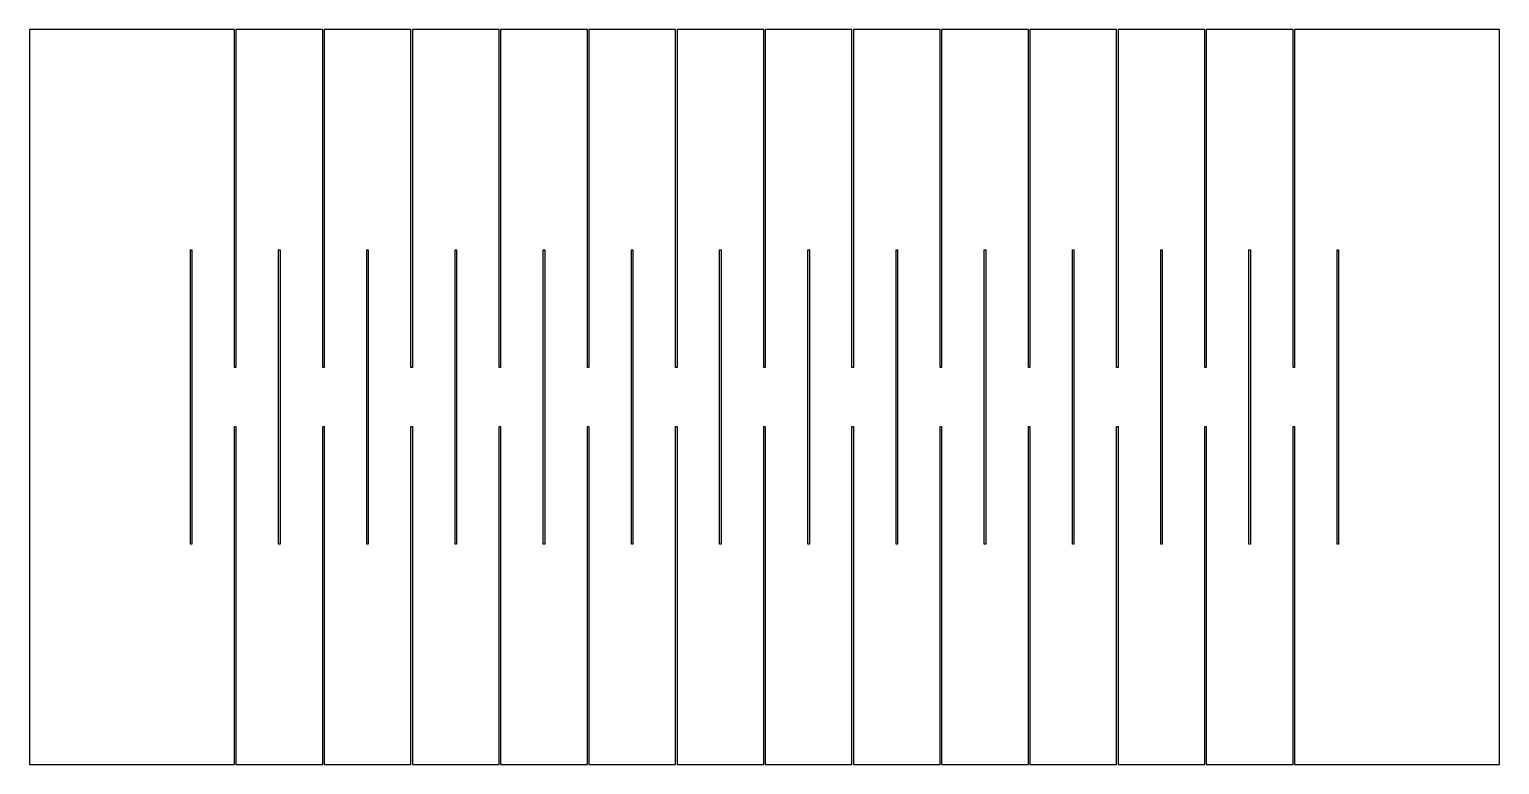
# Model space of a CAD drawing. Header units: metres. Extents: x 0 to 100, y 0 to 50.
import ezdxf

# ---------------------------------------------------------------- set-up
doc = ezdxf.new("R2010")
doc.units = ezdxf.units.M

msp = doc.modelspace()

# ---------------------------------------------------------------- linework, layer by layer
for p, q in [((13.95, 50), (0, 50)), ((0, 50), (0, 0)), ((13.95, 27), (13.95, 50)), ((19.95, 50), (14.05, 50)), ((14.05, 50), (14.05, 27)), ((19.95, 27), (19.95, 50)), ((25.95, 50), (20.05, 50)), ((20.05, 50), (20.05, 27)), ((25.95, 27), (25.95, 50)), ((31.95, 50), (26.05, 50)), ((26.05, 50), (26.05, 27)), ((31.95, 27), (31.95, 50)), ((37.95, 50), (32.05, 50)), ((32.05, 50), (32.05, 27)), ((37.95, 27), (37.95, 50)), ((43.95, 50), (38.05, 50)), ((38.05, 50), (38.05, 27)), ((43.95, 27), (43.95, 50)), ((49.95, 50), (44.05, 50)), ((44.05, 50), (44.05, 27)), ((49.95, 27), (49.95, 50)), ((55.95, 50), (50.05, 50)), ((50.05, 50), (50.05, 27)), ((55.95, 27), (55.95, 50)), ((61.95, 50), (56.05, 50)), ((56.05, 50), (56.05, 27)), ((61.95, 27), (61.95, 50)), ((67.95, 50), (62.05, 50)), ((62.05, 50), (62.05, 27)), ((67.95, 27), (67.95, 50)), ((73.95, 50), (68.05, 50)), ((68.05, 50), (68.05, 27)), ((73.95, 27), (73.95, 50)), ((79.95, 50), (74.05, 50)), ((74.05, 50), (74.05, 27)), ((79.95, 27), (79.95, 50)), ((85.95, 50), (80.05, 50)), ((80.05, 50), (80.05, 27)), ((85.95, 27), (85.95, 50)), ((100, 50), (86.05, 50)), ((86.05, 50), (86.05, 27)), ((100, 0), (100, 50)), ((10.95, 15), (10.95, 35)), ((10.95, 35), (11.05, 35)), ((11.05, 35), (11.05, 15)), ((16.95, 15), (16.95, 35)), ((16.95, 35), (17.05, 35)), ((17.05, 35), (17.05, 15)), ((22.95, 15), (22.95, 35)), ((22.95, 35), (23.05, 35)), ((23.05, 35), (23.05, 15)), ((28.95, 15), (28.95, 35)), ((28.95, 35), (29.05, 35)), ((29.05, 35), (29.05, 15)), ((34.95, 15), (34.95, 35)), ((34.95, 35), (35.05, 35)), ((35.05, 35), (35.05, 15)), ((40.95, 15), (40.95, 35)), ((40.95, 35), (41.05, 35)), ((41.05, 35), (41.05, 15)), ((46.95, 15), (46.95, 35)), ((46.95, 35), (47.05, 35)), ((47.05, 35), (47.05, 15)), ((52.95, 15), (52.95, 35)), ((52.95, 35), (53.05, 35)), ((53.05, 35), (53.05, 15)), ((58.95, 15), (58.95, 35)), ((58.95, 35), (59.05, 35)), ((59.05, 35), (59.05, 15)), ((64.95, 15), (64.95, 35)), ((64.95, 35), (65.05, 35)), ((65.05, 35), (65.05, 15)), ((70.95, 15), (70.95, 35)), ((70.95, 35), (71.05, 35)), ((71.05, 35), (71.05, 15)), ((76.95, 15), (76.95, 35)), ((76.95, 35), (77.05, 35)), ((77.05, 35), (77.05, 15)), ((82.95, 15), (82.95, 35)), ((82.95, 35), (83.05, 35)), ((83.05, 35), (83.05, 15)), ((88.95, 15), (88.95, 35)), ((88.95, 35), (89.05, 35)), ((89.05, 35), (89.05, 15)), ((14.05, 27), (13.95, 27)), ((20.05, 27), (19.95, 27)), ((26.05, 27), (25.95, 27)), ((32.05, 27), (31.95, 27)), ((38.05, 27), (37.95, 27)), ((44.05, 27), (43.95, 27)), ((50.05, 27), (49.95, 27)), ((56.05, 27), (55.95, 27)), ((62.05, 27), (61.95, 27)), ((68.05, 27), (67.95, 27)), ((74.05, 27), (73.95, 27)), ((80.05, 27), (79.95, 27)), ((86.05, 27), (85.95, 27)), ((13.95, 0), (13.95, 23)), ((13.95, 23), (14.05, 23)), ((14.05, 23), (14.05, 0)), ((19.95, 0), (19.95, 23)), ((19.95, 23), (20.05, 23)), ((20.05, 23), (20.05, 0)), ((25.95, 0), (25.95, 23)), ((25.95, 23), (26.05, 23)), ((26.05, 23), (26.05, 0)), ((31.95, 0), (31.95, 23)), ((31.95, 23), (32.05, 23)), ((32.05, 23), (32.05, 0)), ((37.95, 0), (37.95, 23)), ((37.95, 23), (38.05, 23)), ((38.05, 23), (38.05, 0)), ((43.95, 0), (43.95, 23)), ((43.95, 23), (44.05, 23)), ((44.05, 23), (44.05, 0)), ((49.95, 0), (49.95, 23)), ((49.95, 23), (50.05, 23)), ((50.05, 23), (50.05, 0)), ((55.95, 0), (55.95, 23)), ((55.95, 23), (56.05, 23)), ((56.05, 23), (56.05, 0)), ((61.95, 0), (61.95, 23)), ((61.95, 23), (62.05, 23)), ((62.05, 23), (62.05, 0)), ((67.95, 0), (67.95, 23)), ((67.95, 23), (68.05, 23)), ((68.05, 23), (68.05, 0)), ((73.95, 0), (73.95, 23)), ((73.95, 23), (74.05, 23)), ((74.05, 23), (74.05, 0)), ((79.95, 0), (79.95, 23)), ((79.95, 23), (80.05, 23)), ((80.05, 23), (80.05, 0)), ((85.95, 0), (85.95, 23)), ((85.95, 23), (86.05, 23)), ((86.05, 23), (86.05, 0)), ((11.05, 15), (10.95, 15)), ((17.05, 15), (16.95, 15)), ((23.05, 15), (22.95, 15)), ((29.05, 15), (28.95, 15)), ((35.05, 15), (34.95, 15)), ((41.05, 15), (40.95, 15)), ((47.05, 15), (46.95, 15)), ((53.05, 15), (52.95, 15)), ((59.05, 15), (58.95, 15)), ((65.05, 15), (64.95, 15)), ((71.05, 15), (70.95, 15)), ((77.05, 15), (76.95, 15)), ((83.05, 15), (82.95, 15)), ((89.05, 15), (88.95, 15)), ((0, 0), (13.95, 0)), ((14.05, 0), (19.95, 0)), ((20.05, 0), (25.95, 0)), ((26.05, 0), (31.95, 0)), ((32.05, 0), (37.95, 0)), ((38.05, 0), (43.95, 0)), ((44.05, 0), (49.95, 0)), ((50.05, 0), (55.95, 0)), ((56.05, 0), (61.95, 0)), ((62.05, 0), (67.95, 0)), ((68.05, 0), (73.95, 0)), ((74.05, 0), (79.95, 0)), ((80.05, 0), (85.95, 0)), ((86.05, 0), (100, 0))]:
    msp.add_line(p, q)

doc.saveas('drawing.dxf')
